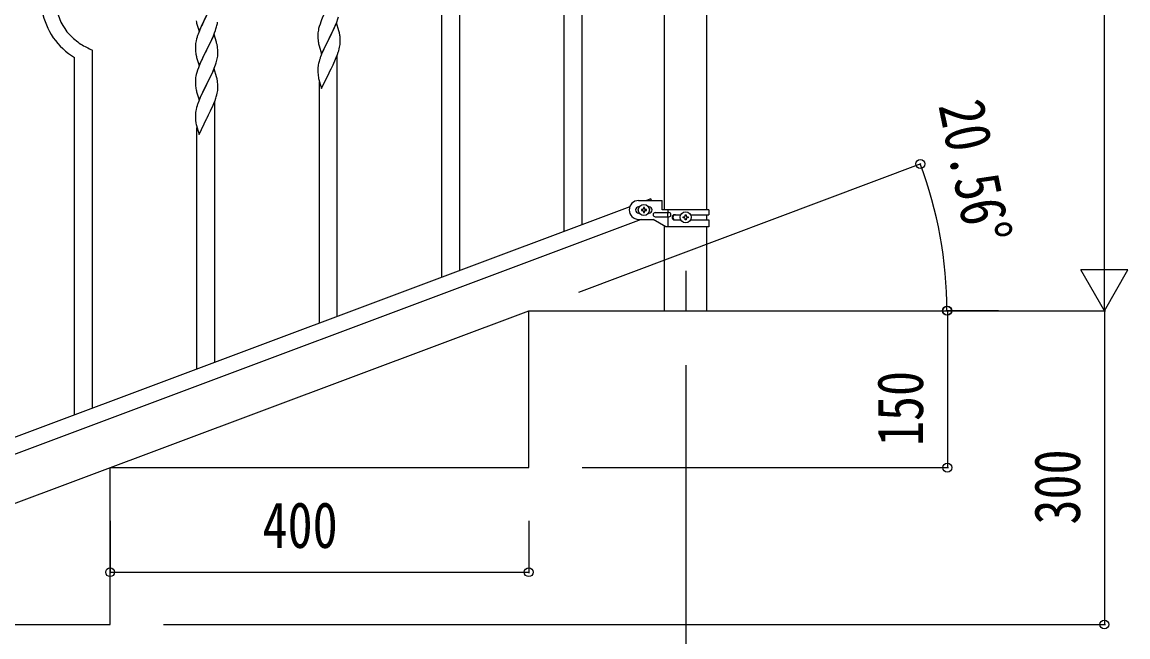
# Model space of a CAD drawing. Units: millimetres, scale not verified. Extents: x -4015 to 4015, y -2862 to 2860.
# Drawn here: x 746 to 1802, y 648 to 1236 of the extents above; entities that cross this region are included whole.
import ezdxf
from ezdxf.enums import TextEntityAlignment as Align

# ---------------------------------------------------------------- set-up
doc = ezdxf.new("R2010")
doc.units = ezdxf.units.MM
doc.header["$LTSCALE"] = 10
doc.layers.add('0-3_YKK_A1', color=4, linetype='Continuous')
doc.layers.add('0-4_YKK_D', color=6, linetype='Continuous')
doc.styles.add('ＭＳ ゴシック', font='')
doc.styles.get('ＭＳ ゴシック').set_extended_font_data('MS Gothic')

msp = doc.modelspace()

# ---------------------------------------------------------------- linework, layer by layer
at = {"layer": '0-3_YKK_A1'}
for p, q in [((1263.69, 1036.04), (1263.69, 1893.31)), ((1280.69, 1042.43), (1280.69, 1899.7)), ((1359.44, 1056.45), (1359.44, 1890.1)), ((1399.94, 1056.45), (1399.94, 1890.1)), ((1146.69, 992.06), (1146.69, 1334.23)), ((1163.69, 998.45), (1163.69, 1341.31)), ((932.19, 1234.73), (932.4, 1236.06)), ((812.69, 866.52), (812.69, 1209.38)), ((1046.69, 954.48), (1046.69, 1204.55)), ((795.69, 860.13), (795.69, 1202.3)), ((1029.69, 948.09), (1029.69, 1179.25)), ((929.69, 910.5), (929.69, 1160.57)), ((912.69, 904.11), (912.69, 1135.27)), ((1326.18, 1059.39), (622.33, 795.39)), ((1334.69, 1065.45), (1357.19, 1065.45)), ((1335.32, 1059.45), (1334.69, 1059.45)), ((1338.25, 1056.93), (1337.29, 1056.93)), ((1346.42, 1066.98), (1342.33, 1065.45)), ((1344.69, 1059.45), (1344.06, 1059.45)), ((1346.99, 1065.45), (1346.42, 1066.98)), ((1357.19, 1056.45), (1357.19, 1065.45)), ((1337.05, 1047.45), (633.19, 783.44)), ((1335.32, 1053.45), (1334.69, 1053.45)), ((1334.69, 1047.45), (1348.69, 1047.45)), ((1341.13, 1055.97), (1342.09, 1055.97)), ((1344.69, 1053.45), (1344.06, 1053.45)), ((1360.81, 1040.45), (1348.69, 1047.45)), ((1350.49, 1053.95), (1363.57, 1053.95)), ((1350.49, 1049.95), (1363.57, 1049.95)), ((1401.69, 1056.45), (1357.19, 1056.45)), ((1362.16, 1053.95), (1362.16, 1049.95)), ((1362.72, 1056.45), (1362.72, 1053.95)), ((1362.72, 1049.95), (1362.72, 1040.45)), ((1369.09, 1051.95), (1375.01, 1051.95)), ((1369.09, 1046.95), (1375.02, 1046.95)), ((1378.25, 1048.96), (1377.29, 1048.96)), ((1381.13, 1049.92), (1382.09, 1049.92)), ((1384.36, 1051.95), (1401.69, 1051.95)), ((1384.36, 1046.95), (1401.69, 1046.95)), ((1399.94, 1046.95), (1399.94, 1051.95)), ((1401.69, 1056.45), (1401.69, 1051.95)), ((1401.69, 1046.95), (1401.69, 1040.45)), ((1359.44, 960.1), (1359.44, 1041.24)), ((1401.69, 1040.45), (1360.81, 1040.45)), ((1399.94, 960.1), (1399.94, 1040.45)), ((1379.69, 998.22), (1379.69, 960.1)), ((429.69, 660.1), (1229.69, 960.1)), ((1359.44, 960.1), (1399.94, 960.1)), ((829.69, 660.1), (829.69, 810.1)), ((429.69, 660.1), (829.69, 660.1))]:
    msp.add_line(p, q, dxfattribs=at)
for points in [[(911.86, 1237.14), (912.12, 1235.96), (912.37, 1235), (914.64, 1227.36), (921.86, 1242.22), (922.03, 1242.55), (926.14, 1250.86), (927.48, 1253.78), (928.55, 1256.29), (929.94, 1259.83), (930.65, 1261.84), (931.27, 1263.82), (931.79, 1265.75), (932.1, 1267.14), (932.34, 1268.5), (932.5, 1269.79), (932.56, 1270.62), (932.58, 1271.42), (932.58, 1272.57), (932.53, 1274.29), (932.47, 1275.54), (932.36, 1276.95)], [(1046.09, 1268.19), (1038.86, 1253.33), (1038.7, 1253), (1036.35, 1248.34), (1034.59, 1244.69), (1034.14, 1243.73), (1033.03, 1241.27), (1031.76, 1238.25), (1030.97, 1236.22), (1030.25, 1234.2), (1029.46, 1231.72), (1028.94, 1229.8), (1028.63, 1228.4), (1028.39, 1227.05), (1028.23, 1225.75), (1028.17, 1224.92), (1028.14, 1224.12), (1028.16, 1222.26), (1028.19, 1221.25), (1028.24, 1220.31), (1028.34, 1218.87), (1028.49, 1217.55)], [(929.09, 1257.07), (921.86, 1242.22), (921.52, 1241.55), (918.91, 1236.35), (917.81, 1234.05), (917.14, 1232.62), (916.03, 1230.16), (914.36, 1226.12), (913.79, 1224.6)], [(1028.86, 1215.38), (1029.12, 1214.2), (1029.37, 1213.24), (1031.64, 1205.6), (1038.86, 1220.46), (1039.03, 1220.79), (1040.75, 1224.17), (1042.25, 1227.23), (1043.14, 1229.1), (1044.69, 1232.52), (1045.13, 1233.52), (1046.17, 1236.05), (1047.3, 1239.08), (1047.97, 1241.08)], [(911.19, 1214.22), (911.15, 1213.41), (911.14, 1213.01), (911.16, 1211.15), (911.19, 1210.14), (911.24, 1209.2), (911.34, 1207.76), (911.49, 1206.45), (911.63, 1205.46), (911.81, 1204.5), (911.91, 1204.03), (912.12, 1203.09), (912.37, 1202.14), (914.64, 1194.49), (921.86, 1209.35), (922.03, 1209.68), (923.96, 1213.48), (925.47, 1216.58), (926.14, 1217.99), (927.48, 1220.91), (928.34, 1222.92), (929.56, 1225.95), (930.3, 1227.97), (930.81, 1229.47), (931.41, 1231.44), (931.79, 1232.88)], [(1046.09, 1235.32), (1038.86, 1220.46), (1038.7, 1220.13), (1035.7, 1214.14), (1034.59, 1211.82), (1033.47, 1209.39), (1032.39, 1206.89), (1031.36, 1204.36), (1030.79, 1202.84)], [(1048.82, 1225.78), (1048.6, 1226.72), (1048.35, 1227.67), (1046.09, 1235.32)], [(929.09, 1224.21), (921.86, 1209.35), (921.7, 1209.02), (919.35, 1204.36), (917.59, 1200.71), (917.14, 1199.75), (916.03, 1197.29), (914.76, 1194.27), (913.97, 1192.24), (913.25, 1190.22), (912.46, 1187.74), (911.94, 1185.82), (911.63, 1184.42), (911.39, 1183.07), (911.23, 1181.77), (911.17, 1180.94), (911.14, 1180.14), (911.16, 1178.28), (911.19, 1177.27), (911.24, 1176.33), (911.34, 1174.89), (911.49, 1173.57)], [(912.76, 1221.6), (912.32, 1220.13), (911.83, 1218.22), (911.54, 1216.83), (911.32, 1215.5)], [(931.82, 1214.67), (931.48, 1216.08), (931.29, 1216.81), (929.09, 1224.21)], [(1049.56, 1215.99), (1049.58, 1216.79), (1049.58, 1217.94), (1049.53, 1219.67), (1049.47, 1220.91), (1049.36, 1222.32)], [(932.56, 1204.88), (932.58, 1205.68), (932.58, 1206.83), (932.53, 1208.56), (932.47, 1209.8), (932.36, 1211.21)], [(1028.91, 1182.27), (1029.12, 1181.33), (1029.44, 1180.13), (1029.8, 1178.86), (1031.64, 1172.73), (1038.86, 1187.59), (1039.03, 1187.92), (1040.75, 1191.3), (1042.7, 1195.28), (1043.37, 1196.71), (1044.48, 1199.15), (1045.76, 1202.16), (1046.94, 1205.2), (1047.65, 1207.21), (1048.12, 1208.7), (1048.67, 1210.64), (1049, 1212.05), (1049.27, 1213.42), (1049.46, 1214.74)], [(911.86, 1171.4), (912.12, 1170.22), (912.37, 1169.27), (914.64, 1161.62), (921.86, 1176.48), (922.03, 1176.81), (923.75, 1180.2), (925.25, 1183.25), (926.14, 1185.12), (927.69, 1188.54), (928.13, 1189.54), (929.17, 1192.07), (930.3, 1195.1), (930.97, 1197.1)], [(931.67, 1199.53), (932, 1200.95), (932.27, 1202.31), (932.46, 1203.63)], [(1029.76, 1199.84), (1029.32, 1198.37), (1028.83, 1196.45), (1028.54, 1195.07), (1028.32, 1193.74)], [(929.09, 1191.34), (921.86, 1176.48), (921.7, 1176.15), (918.7, 1170.17), (917.59, 1167.84), (916.47, 1165.41), (915.39, 1162.92), (914.36, 1160.38), (913.79, 1158.86)], [(931.82, 1181.8), (931.6, 1182.74), (931.35, 1183.69), (929.09, 1191.34)], [(1028.19, 1192.46), (1028.15, 1191.64), (1028.14, 1191.25), (1028.16, 1189.39), (1028.19, 1188.38), (1028.24, 1187.44), (1028.32, 1186.28)], [(932.56, 1172.02), (932.58, 1172.82), (932.58, 1173.96), (932.53, 1175.69), (932.47, 1176.93), (932.36, 1178.34)], [(911.91, 1138.3), (912.12, 1137.36), (912.44, 1136.16), (912.8, 1134.89), (914.64, 1128.75), (921.86, 1143.61), (922.03, 1143.94), (923.75, 1147.33), (925.7, 1151.31), (926.37, 1152.73), (927.48, 1155.17), (928.76, 1158.19), (929.94, 1161.23), (930.65, 1163.24), (931.12, 1164.72), (931.67, 1166.66), (932, 1168.08), (932.27, 1169.45), (932.46, 1170.76)], [(912.76, 1155.86), (912.32, 1154.39), (911.83, 1152.48), (911.54, 1151.09), (911.32, 1149.76)], [(911.19, 1148.48), (911.15, 1147.67), (911.14, 1147.27), (911.16, 1145.41), (911.19, 1144.4), (911.24, 1143.46), (911.32, 1142.3)], [(1337.29, 1056.93), (1337.29, 1055.97), (1338.25, 1055.97)], [(1340.17, 1057.89), (1340.17, 1058.85), (1339.21, 1058.85), (1339.21, 1057.89)], [(1342.09, 1055.97), (1342.09, 1056.93), (1341.13, 1056.93)], [(1339.21, 1055.01), (1339.21, 1054.05), (1340.17, 1054.05), (1340.17, 1055.01)], [(1377.29, 1048.96), (1377.29, 1049.92), (1378.25, 1049.92)], [(1379.21, 1050.88), (1379.21, 1051.84), (1380.17, 1051.84), (1380.17, 1050.88)], [(1380.17, 1048), (1380.17, 1047.04), (1379.21, 1047.04), (1379.21, 1048)], [(1382.09, 1049.92), (1382.09, 1048.96), (1381.13, 1048.96)], [(829.69, 810.1), (1229.69, 810.1), (1229.69, 960.1), (1629.69, 960.1)]]:
    msp.add_lwpolyline(points, dxfattribs=at)
for centre in [(1339.69, 1056.45), (1379.69, 1049.44)]:
    msp.add_circle(centre, 5.3, dxfattribs=at)
for centre, radius, start, end in [((826.9, 1257.11), 48.94, 188.34153, 222.46459), ((828.36, 1257.91), 64.5, 189.92903, 239.55871), ((885.62, 1243.8), 47.45, 346.68556, 348.97731), ((1007.34, 1217.07), 42.38, 9.5641, 11.85586), ((841.18, 1273.86), 70.83, 224.66249, 236.11211), ((943.13, 1211.61), 32.04, 173.03232, 175.32407), ((988.39, 1197.35), 79.42, 159.93435, 162.22611), ((1083.09, 1225.71), 55.21, 188.49987, 190.79162), ((1004.55, 1217.47), 45.07, 6.18413, 8.47589), ((1018.13, 1217.99), 31.5, 354.07349, 356.36524), ((842.66, 1280.87), 77.52, 238.09168, 247.25412), ((890.35, 1205.96), 42.37, 9.56725, 11.859), ((887.5, 1206.36), 45.12, 6.17603, 8.46779), ((901.14, 1206.88), 31.49, 354.07159, 356.36334), ((870.57, 1215.82), 63.23, 342.78424, 345.07599), ((1105.43, 1175.59), 79.46, 159.94312, 162.23488), ((1060.18, 1189.85), 32.09, 173.04137, 175.33313), ((1068.16, 1189.73), 39.99, 184.955, 187.24675), ((1088.95, 1193.98), 61.18, 188.73798, 191.02974), ((966.09, 1181.74), 55.21, 188.49987, 190.79162), ((890.34, 1173.09), 42.38, 9.5641, 11.85586), ((887.55, 1173.49), 45.07, 6.18413, 8.47589), ((901.13, 1174.01), 31.5, 354.07349, 356.36524), ((988.43, 1131.61), 79.46, 159.94312, 162.23488), ((943.18, 1145.87), 32.09, 173.04137, 175.33313), ((951.16, 1145.75), 39.99, 184.955, 187.24675), ((971.95, 1150), 61.18, 188.73798, 191.02974), ((1334.69, 1056.45), 9, 90, 270), ((1334.69, 1056.45), 3, 90, 270), ((1338.25, 1057.89), 0.96, 270, 0), ((1341.13, 1057.89), 0.96, 180, 270), ((1344.69, 1056.45), 3, 270, 90), ((1338.25, 1055.01), 0.96, 0, 90), ((1341.13, 1055.01), 0.96, 90, 180), ((1350.49, 1051.95), 2, 90, 270), ((1363.57, 1051.95), 2, 270, 90), ((1369.09, 1049.45), 2.5, 90, 270), ((1369.84, 1049.45), 2.5, 90, 270), ((1378.25, 1050.88), 0.96, 270, 0), ((1378.25, 1048), 0.96, 0, 90), ((1381.13, 1050.88), 0.96, 180, 270), ((1381.13, 1048), 0.96, 90, 180)]:
    msp.add_arc(centre, radius, start, end, dxfattribs=at)
at = {"layer": '0-4_YKK_D'}
for p, q in [((1779.69, 1005.1), (1779.69, 1915.1)), ((1277.44, 978.01), (1604.77, 1100.76)), ((1779.69, 960.1), (1779.69, 1038.04)), ((1779.69, 960.1), (1757.19, 999.07)), ((1802.19, 999.07), (1757.19, 999.07)), ((1779.69, 960.1), (1802.19, 999.07)), ((1604.44, 960.1), (1780.69, 960.1)), ((1673.69, 960.1), (1628.28, 960.1)), ((1678.69, 960.1), (1628.69, 960.1)), ((1629.69, 960.1), (1629.69, 810.1)), ((1675.69, 960.1), (1780.69, 960.1)), ((1779.69, 960.1), (1779.69, 660.1)), ((1379.69, 908.1), (1379.69, 509.1)), ((1280.69, 810.1), (1630.69, 810.1)), ((829.69, 759.1), (829.69, 709.1)), ((1229.69, 759.1), (1229.69, 709.1)), ((829.69, 710.1), (1229.69, 710.1)), ((880.69, 660.1), (1780.69, 660.1))]:
    msp.add_line(p, q, dxfattribs=at)
for centre in [(1603.84, 1100.41), (1629.28, 960.1), (1629.69, 960.1), (1629.69, 810.1), (829.69, 710.1), (1229.69, 710.1), (1779.69, 660.1)]:
    msp.add_circle(centre, 4.25, dxfattribs=at)
msp.add_arc((1229.69, 960.1), 399.59, 0, 20.55605, dxfattribs=at)

# ---------------------------------------------------------------- texts
at = {"layer": '0-4_YKK_D', "style": 'ＭＳ ゴシック', "width": 0.8}
for s, rotation, p in [('20.56°', 281.592, (1608.1, 1153.68)), ('150', 90, (1619.69, 830.7)), ('300', 90, (1769.69, 755.7))]:
    msp.add_text(s, height=43.99, rotation=rotation, dxfattribs=at).set_placement(p, align=Align.BOTTOM_LEFT)
msp.add_text('400', height=43.99, dxfattribs=at).set_placement((975.29, 720.1), align=Align.BOTTOM_LEFT)

doc.saveas('drawing.dxf')
